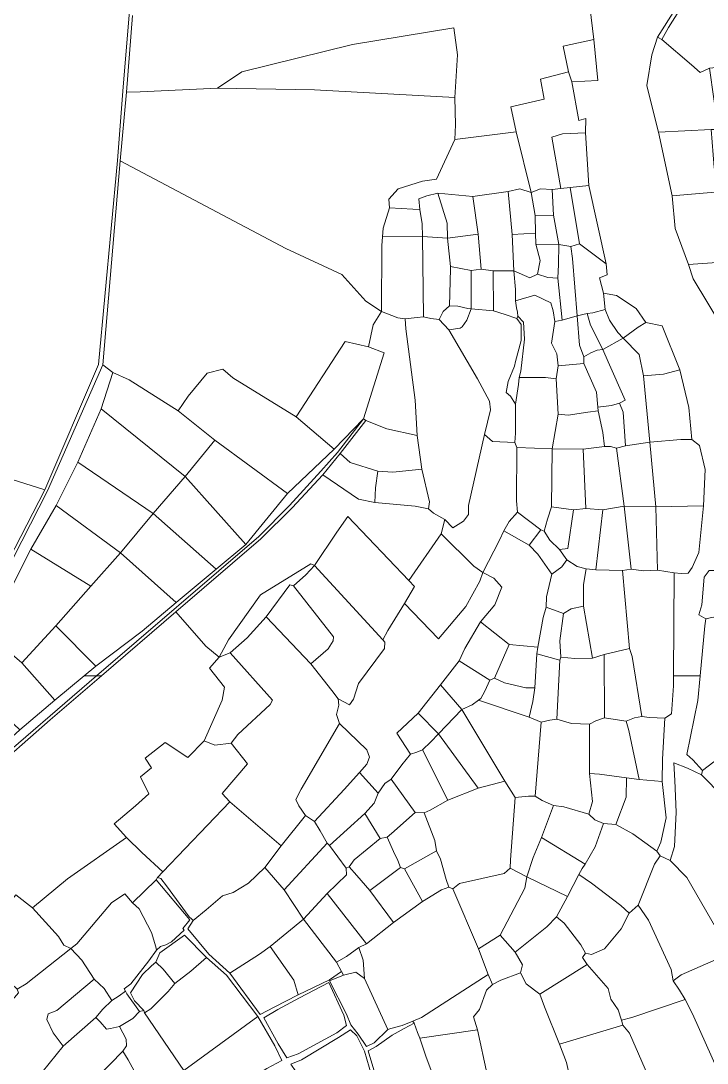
# Model space of a CAD drawing. Header units: metres. Extents: x 542555 to 550520, y 1840485 to 1846995.
# Drawn here: x 548055 to 548197.5, y 1843919.6 to 1844135.9 of the extents above; entities that cross this region are included whole.
import ezdxf

# ---------------------------------------------------------------- set-up
doc = ezdxf.new("R2010")
doc.units = ezdxf.units.M
doc.header["$MEASUREMENT"] = 0
doc.layers.add('Level 30', color=7, linetype='Continuous', lineweight=0)

msp = doc.modelspace()

# ---------------------------------------------------------------- linework, layer by layer
at = {"layer": 'Level 30', "color": 7, "linetype": 'Continuous', "lineweight": 0, "flags": 128}
for points in [[(548024.31, 1844170.84), (548079.34, 1844161.31), (548078.71, 1844150.18), (548077.5, 1844137.12), (548076.2, 1844121.29), (548075.08, 1844106.93), (548071.16, 1844064.59), (548060.03, 1844038.6), (547998.61, 1844057.95), (547999.45, 1844062.13), (548000, 1844063.99), (548000.05, 1844064.16), (548004.7, 1844076.56), (548010.5, 1844087.02), (548017.03, 1844096.87), (548021.47, 1844103.86), (548025.32, 1844110.9), (548026.66, 1844115.82), (548028.8, 1844126.07), (548029.11, 1844129.3), (548027.22, 1844146.36), (548024.31, 1844170.84)], [(548230.15, 1844130.2), (548230.38, 1844129.54), (548226.7, 1844128.38), (548217.42, 1844127.02), (548213.67, 1844127.62), (548197.94, 1844126.1), (548196.02, 1844125.21), (548194.25, 1844126.77), (548188.05, 1844132.01), (548189.48, 1844134.5), (548192.9, 1844140.01), (548196.57, 1844148.84), (548198.21, 1844150.62), (548203.38, 1844146.04), (548205.46, 1844144.55), (548206.92, 1844144.18), (548209.22, 1844144.2), (548214.05, 1844144.99), (548220.11, 1844145.93), (548223.14, 1844146.23), (548229.94, 1844131.12), (548230.15, 1844130.2)], [(548095.82, 1844121.94), (548100.91, 1844125.34), (548123.84, 1844130.96), (548144.92, 1844134.42), (548145.67, 1844128.81), (548145.13, 1844120.01), (548115.95, 1844121.57), (548095.82, 1844121.94)], [(548199.8, 1844113.33), (548198.31, 1844113.34), (548187.4, 1844112.83), (548186.91, 1844114.67), (548184.95, 1844122.45), (548185.99, 1844128.83), (548187.16, 1844132.5), (548188.05, 1844132.01), (548194.25, 1844126.77), (548196.02, 1844125.21), (548197.94, 1844126.1), (548199.8, 1844113.33)], [(548173.94, 1844131.99), (548174.79, 1844123.53), (548169.4, 1844123.27), (548168.67, 1844125.31), (548167.57, 1844130.61), (548173.94, 1844131.99)], [(548172.29, 1844115.6), (548172.26, 1844112.69), (548167.44, 1844112.47), (548165.26, 1844111.76), (548167.12, 1844101.1), (548165.31, 1844100.87), (548162.89, 1844101.01), (548160.98, 1844100.29), (548157.86, 1844112.9), (548156.74, 1844118.03), (548163.68, 1844119.65), (548162.86, 1844123.8), (548168.67, 1844125.31), (548169.4, 1844123.27), (548170.88, 1844115.22), (548172.29, 1844115.6)], [(548145.24, 1844114.3), (548145.13, 1844111.29), (548141.32, 1844103.06), (548138.37, 1844102.66), (548133.36, 1844101.02), (548131.44, 1844098.9), (548131.57, 1844097.11), (548130.24, 1844092.88), (548130.1, 1844091.11), (548129.95, 1844089.3), (548129.9, 1844075.59), (548126.67, 1844077.71), (548121.63, 1844083.23), (548110.01, 1844088.69), (548075.66, 1844106.87), (548076.96, 1844121.09), (548079.81, 1844121.16), (548095.82, 1844121.94), (548115.95, 1844121.57), (548145.13, 1844120.01), (548145.24, 1844114.3)], [(548157.86, 1844112.9), (548160.98, 1844100.29), (548158.57, 1844101.07), (548156.19, 1844100.5), (548148.86, 1844099.43), (548141.6, 1844100.13), (548139.33, 1844099.59), (548137.67, 1844098.98), (548137.86, 1844096.72), (548136.39, 1844096.85), (548131.57, 1844097.11), (548131.44, 1844098.9), (548133.36, 1844101.02), (548138.37, 1844102.66), (548141.32, 1844103.06), (548145.13, 1844111.29), (548157.86, 1844112.9)], [(548172.92, 1844101.74), (548169.07, 1844101.35), (548167.12, 1844101.1), (548165.26, 1844111.76), (548167.44, 1844112.47), (548172.26, 1844112.69), (548172.92, 1844101.74)], [(548199.88, 1844100.44), (548190.19, 1844099.62), (548187.4, 1844112.83), (548198.31, 1844113.34), (548198.94, 1844105.44), (548199.88, 1844100.44)], [(548075.66, 1844106.87), (548110.01, 1844088.69), (548121.63, 1844083.23), (548126.67, 1844077.71), (548129.9, 1844075.59), (548128.16, 1844072.82), (548127.16, 1844068.27), (548122.37, 1844069.35), (548112.2, 1844053.74), (548099.04, 1844061.82), (548096.96, 1844063.64), (548093.72, 1844062.78), (548089.77, 1844057.99), (548087.71, 1844054.98), (548077.5, 1844061.4), (548074.14, 1844062.94), (548072.06, 1844064.49), (548075.66, 1844106.87)], [(548227.9, 1844087.74), (548193.63, 1844085.36), (548190.84, 1844092.78), (548190.19, 1844099.62), (548199.88, 1844100.44), (548202.34, 1844100.61), (548215.5, 1844102.02), (548227.96, 1844099.83), (548231.82, 1844099.82), (548234.77, 1844100.02), (548235.61, 1844094.6), (548236.26, 1844089.51), (548227.9, 1844087.74)], [(548141.6, 1844100.13), (548143.53, 1844093.89), (548143.61, 1844090.82), (548138.43, 1844091.12), (548138.31, 1844093.75), (548137.86, 1844096.72), (548137.67, 1844098.98), (548139.33, 1844099.59), (548141.6, 1844100.13)], [(548148.86, 1844099.43), (548149.94, 1844091.6), (548143.61, 1844090.82), (548143.53, 1844093.89), (548141.6, 1844100.13), (548148.86, 1844099.43)], [(548157.33, 1844084.05), (548153.08, 1844084.05), (548150.61, 1844084.38), (548149.94, 1844091.6), (548148.86, 1844099.43), (548156.19, 1844100.5), (548157.02, 1844091.59), (548157.33, 1844084.05)], [(548161.76, 1844095.49), (548161.82, 1844091.82), (548157.02, 1844091.59), (548156.19, 1844100.5), (548158.57, 1844101.07), (548160.98, 1844100.29), (548161.76, 1844095.49)], [(548165.31, 1844100.87), (548165.6, 1844095.59), (548161.76, 1844095.49), (548160.98, 1844100.29), (548162.89, 1844101.01), (548165.31, 1844100.87)], [(548169.07, 1844101.35), (548170.99, 1844089.64), (548169.2, 1844089.1), (548166.7, 1844089.5), (548165.6, 1844095.59), (548165.31, 1844100.87), (548167.12, 1844101.1), (548169.07, 1844101.35)], [(548172.92, 1844101.74), (548176.54, 1844085.46), (548170.99, 1844089.64), (548169.07, 1844101.35), (548172.92, 1844101.74)], [(548137.86, 1844096.72), (548138.31, 1844093.75), (548138.43, 1844091.12), (548130.1, 1844091.11), (548130.24, 1844092.88), (548131.57, 1844097.11), (548136.39, 1844096.85), (548137.86, 1844096.72)], [(548165.6, 1844095.59), (548166.7, 1844089.5), (548161.95, 1844089.54), (548161.82, 1844091.82), (548161.76, 1844095.49), (548165.6, 1844095.59)], [(548138.43, 1844091.12), (548138.63, 1844074.51), (548137.29, 1844074.32), (548134.8, 1844074.05), (548133.31, 1844074.3), (548129.9, 1844075.59), (548129.95, 1844089.3), (548130.1, 1844091.11), (548138.43, 1844091.12)], [(548144.24, 1844084.41), (548143.97, 1844076.78), (548142.67, 1844075.58), (548141.84, 1844073.93), (548140.12, 1844074.16), (548138.63, 1844074.51), (548138.43, 1844091.12), (548143.61, 1844090.82), (548144.19, 1844084.91), (548144.24, 1844084.41)], [(548150.61, 1844084.38), (548148.52, 1844084.06), (548144.19, 1844084.91), (548143.61, 1844090.82), (548149.94, 1844091.6), (548150.61, 1844084.38)], [(548161.95, 1844089.54), (548162.84, 1844086.18), (548162.28, 1844083.31), (548160.68, 1844082.55), (548157.33, 1844084.05), (548157.02, 1844091.59), (548161.82, 1844091.82), (548161.95, 1844089.54)], [(548161.95, 1844089.54), (548166.7, 1844089.5), (548166.63, 1844085.36), (548166.47, 1844082.5), (548164.4, 1844082.67), (548162.28, 1844083.31), (548162.84, 1844086.18), (548161.95, 1844089.54)], [(548169.2, 1844089.1), (548169.54, 1844086.6), (548170.47, 1844074.71), (548167.38, 1844073.81), (548166.47, 1844082.5), (548166.63, 1844085.36), (548166.7, 1844089.5), (548169.2, 1844089.1)], [(548175.13, 1844082.59), (548175.96, 1844079.42), (548176.33, 1844075.97), (548173.74, 1844075.28), (548172.6, 1844075.17), (548170.47, 1844074.71), (548169.54, 1844086.6), (548169.2, 1844089.1), (548170.99, 1844089.64), (548176.54, 1844085.46), (548176.71, 1844083.22), (548175.13, 1844082.59)], [(548239.39, 1844082.76), (548239.38, 1844080.67), (548236.61, 1844080.96), (548225.9, 1844076.4), (548223.79, 1844074.88), (548214.74, 1844070.08), (548212.42, 1844068.37), (548207.29, 1844066.46), (548205.2, 1844065.89), (548200.45, 1844072.58), (548194.61, 1844082.34), (548193.63, 1844085.36), (548227.9, 1844087.74), (548236.26, 1844089.51), (548238.69, 1844084.32), (548239.39, 1844082.76)], [(548148.52, 1844084.06), (548148.47, 1844076.16), (548147.84, 1844076.23), (548145.74, 1844076.72), (548143.97, 1844076.78), (548144.24, 1844084.41), (548144.19, 1844084.91), (548148.52, 1844084.06)], [(548153.15, 1844075.74), (548148.47, 1844076.16), (548148.52, 1844084.06), (548150.61, 1844084.38), (548153.08, 1844084.05), (548153.15, 1844075.74)], [(548158.17, 1844074.6), (548157.95, 1844074.11), (548155.57, 1844074.94), (548153.15, 1844075.74), (548153.08, 1844084.05), (548157.33, 1844084.05), (548157.71, 1844080.13), (548157.73, 1844077.83), (548157.92, 1844076.36), (548158.13, 1844075.45), (548158.17, 1844074.6)], [(548166.47, 1844082.5), (548167.38, 1844073.81), (548165.85, 1844073.51), (548165.5, 1844075.73), (548165.04, 1844077.39), (548161.7, 1844079.01), (548157.73, 1844077.83), (548157.71, 1844080.13), (548157.33, 1844084.05), (548160.68, 1844082.55), (548162.28, 1844083.31), (548164.4, 1844082.67), (548166.47, 1844082.5)], [(548166.54, 1844064.33), (548166.16, 1844061.65), (548163.91, 1844061.92), (548158.49, 1844061.92), (548158.82, 1844063.21), (548159.6, 1844069.88), (548159.38, 1844073.36), (548158.17, 1844074.6), (548158.13, 1844075.45), (548157.92, 1844076.36), (548157.73, 1844077.83), (548161.7, 1844079.01), (548165.04, 1844077.39), (548165.5, 1844075.73), (548165.85, 1844073.51), (548165.15, 1844069.04), (548166.31, 1844066.8), (548166.54, 1844064.33)], [(548183.18, 1844072.36), (548180.02, 1844070.05), (548178.92, 1844071.24), (548177.2, 1844073.78), (548176.33, 1844075.97), (548175.96, 1844079.42), (548178.68, 1844078.93), (548182.74, 1844076.21), (548184.78, 1844073.31), (548183.18, 1844072.36)], [(548146.23, 1844072.15), (548143.88, 1844071.8), (548141.84, 1844073.93), (548142.67, 1844075.58), (548143.97, 1844076.78), (548145.74, 1844076.72), (548147.84, 1844076.23), (548148.47, 1844076.16), (548147.58, 1844073.81), (548146.63, 1844072.39), (548146.23, 1844072.15)], [(548157.95, 1844074.11), (548158.9, 1844072.9), (548158.86, 1844069.57), (548157.68, 1844065.24), (548157.48, 1844064.25), (548156.17, 1844061.05), (548155.77, 1844058.8), (548156.65, 1844058.04), (548157.67, 1844056.39), (548157.68, 1844050.32), (548157.57, 1844048.41), (548152.96, 1844048.64), (548151.25, 1844050.04), (548152.5, 1844055.16), (548152.33, 1844056.99), (548149.81, 1844061.64), (548143.88, 1844071.8), (548146.23, 1844072.15), (548146.63, 1844072.39), (548147.58, 1844073.81), (548148.47, 1844076.16), (548153.15, 1844075.74), (548155.57, 1844074.94), (548157.95, 1844074.11)], [(548180.02, 1844070.05), (548175.83, 1844067.72), (548173.28, 1844072.75), (548172.6, 1844075.17), (548173.74, 1844075.28), (548176.33, 1844075.97), (548177.2, 1844073.78), (548178.92, 1844071.24), (548180.02, 1844070.05)], [(548130.98, 1844051.21), (548126.65, 1844052.99), (548126.14, 1844053.31), (548130.43, 1844067.03), (548127.16, 1844068.27), (548128.16, 1844072.82), (548129.9, 1844075.59), (548133.31, 1844074.3), (548134.8, 1844074.05), (548134.92, 1844071.99), (548136.9, 1844057.19), (548137.27, 1844049.87), (548130.98, 1844051.21)], [(548143.88, 1844071.8), (548149.81, 1844061.64), (548152.33, 1844056.99), (548152.5, 1844055.16), (548151.25, 1844050.04), (548147.98, 1844035.33), (548147.93, 1844033.48), (548146.88, 1844032.09), (548144.68, 1844030.68), (548143.03, 1844032.46), (548140.69, 1844033.71), (548139.65, 1844034.61), (548139.82, 1844036.11), (548138.29, 1844042.86), (548137.27, 1844049.87), (548136.9, 1844057.19), (548134.92, 1844071.99), (548134.8, 1844074.05), (548137.29, 1844074.32), (548138.63, 1844074.51), (548140.12, 1844074.16), (548141.84, 1844073.93), (548143.88, 1844071.8)], [(548158.17, 1844074.6), (548159.38, 1844073.36), (548159.6, 1844069.88), (548158.82, 1844063.21), (548158.49, 1844061.92), (548158.3, 1844060.47), (548157.67, 1844056.39), (548156.65, 1844058.04), (548155.77, 1844058.8), (548156.17, 1844061.05), (548157.48, 1844064.25), (548157.68, 1844065.24), (548158.86, 1844069.57), (548158.9, 1844072.9), (548157.95, 1844074.11), (548158.17, 1844074.6)], [(548171.88, 1844064.77), (548166.54, 1844064.33), (548166.31, 1844066.8), (548165.15, 1844069.04), (548165.85, 1844073.51), (548167.38, 1844073.81), (548170.47, 1844074.71), (548170.99, 1844068.63), (548171.86, 1844066.17), (548171.88, 1844064.77)], [(548173.31, 1844067), (548171.86, 1844066.17), (548170.99, 1844068.63), (548170.47, 1844074.71), (548172.6, 1844075.17), (548173.28, 1844072.75), (548175.83, 1844067.72), (548174.64, 1844067.56), (548173.31, 1844067)], [(548184.78, 1844073.31), (548188.12, 1844072.58), (548191.84, 1844063.45), (548188.43, 1844062.61), (548184.3, 1844062.23), (548183.4, 1844066.65), (548180.02, 1844070.05), (548183.18, 1844072.36), (548184.78, 1844073.31)], [(548184.3, 1844062.23), (548185.59, 1844048.44), (548180.51, 1844047.69), (548180.03, 1844054.7), (548179.31, 1844056.57), (548180.48, 1844057.17), (548176.92, 1844065.15), (548175.83, 1844067.72), (548180.02, 1844070.05), (548183.4, 1844066.65), (548184.3, 1844062.23)], [(548127.16, 1844068.27), (548130.43, 1844067.03), (548126.14, 1844053.31), (548120.08, 1844047), (548112.2, 1844053.74), (548122.37, 1844069.35), (548127.16, 1844068.27)], [(548175.83, 1844067.72), (548176.92, 1844065.15), (548180.48, 1844057.17), (548179.31, 1844056.57), (548177.63, 1844056.08), (548174.79, 1844055.71), (548174.51, 1844058.84), (548171.88, 1844064.77), (548171.86, 1844066.17), (548173.31, 1844067), (548174.64, 1844067.56), (548175.83, 1844067.72)], [(548072.06, 1844064.49), (548074.14, 1844062.94), (548071.67, 1844055.42), (548066.85, 1844044.3), (548062.39, 1844035.3), (548057.11, 1844026.25), (548048.19, 1844008.7), (548042.85, 1844000), (548040.89, 1844000), (548060.55, 1844038.37), (548072.06, 1844064.49)], [(548095.3, 1844048.9), (548089.14, 1844041.38), (548071.67, 1844055.42), (548074.14, 1844062.94), (548077.5, 1844061.4), (548087.71, 1844054.98), (548095.3, 1844048.9)], [(548112.2, 1844053.74), (548120.08, 1844047), (548110.41, 1844037.83), (548095.3, 1844048.9), (548087.71, 1844054.98), (548089.77, 1844057.99), (548093.72, 1844062.78), (548096.96, 1844063.64), (548099.04, 1844061.82), (548112.2, 1844053.74)], [(548174.79, 1844055.71), (548174.83, 1844054.96), (548172.7, 1844054.68), (548168.62, 1844054.08), (548166.56, 1844054.26), (548166.16, 1844061.65), (548166.54, 1844064.33), (548171.88, 1844064.77), (548174.51, 1844058.84), (548174.79, 1844055.71)], [(548191.84, 1844063.45), (548193.66, 1844055.67), (548194.32, 1844049.06), (548192, 1844049), (548185.59, 1844048.44), (548184.3, 1844062.23), (548188.43, 1844062.61), (548191.84, 1844063.45)], [(548166.56, 1844054.26), (548165.34, 1844047.12), (548157.95, 1844047.37), (548157.57, 1844048.41), (548157.68, 1844050.32), (548157.67, 1844056.39), (548158.3, 1844060.47), (548158.49, 1844061.92), (548163.91, 1844061.92), (548166.16, 1844061.65), (548166.56, 1844054.26)], [(548180.51, 1844047.69), (548178.7, 1844047.23), (548177.44, 1844047.55), (548176.18, 1844047.59), (548175.86, 1844050.49), (548174.83, 1844054.96), (548174.79, 1844055.71), (548177.63, 1844056.08), (548179.31, 1844056.57), (548180.03, 1844054.7), (548180.51, 1844047.69)], [(548089.14, 1844041.38), (548082.49, 1844033.66), (548066.85, 1844044.3), (548071.67, 1844055.42), (548089.14, 1844041.38)], [(548176.18, 1844047.59), (548171.76, 1844047), (548165.34, 1844047.12), (548166.56, 1844054.26), (548168.62, 1844054.08), (548172.7, 1844054.68), (548174.83, 1844054.96), (548175.86, 1844050.49), (548176.18, 1844047.59)], [(548120.08, 1844047), (548126.14, 1844053.31), (548120.74, 1844046.36), (548117.32, 1844042.44), (548110.81, 1844035.34), (548104.4, 1844028.92), (548070.72, 1844000), (548068.18, 1844000), (548070.6, 1844002), (548080.21, 1844009.28), (548087.27, 1844015.18), (548095.57, 1844022.11), (548101.74, 1844027.26), (548110.41, 1844037.83), (548120.08, 1844047)], [(548126.65, 1844052.99), (548121.31, 1844046.13), (548117.69, 1844041.67), (548111.35, 1844034.87), (548104.84, 1844028.45), (548087.17, 1844013.26), (548071.74, 1844000), (548070.72, 1844000), (548104.4, 1844028.92), (548110.81, 1844035.34), (548117.32, 1844042.44), (548120.74, 1844046.36), (548126.14, 1844053.31), (548126.65, 1844052.99)], [(548137.27, 1844049.87), (548138.29, 1844042.86), (548132.24, 1844042.24), (548129.14, 1844042.43), (548123.36, 1844044.25), (548121.31, 1844046.13), (548126.65, 1844052.99), (548130.98, 1844051.21), (548137.27, 1844049.87)], [(548157.95, 1844047.37), (548157.92, 1844036.31), (548158.1, 1844033.93), (548156.42, 1844031.99), (548155.29, 1844030.08), (548154.4, 1844028.15), (548150.9, 1844021.46), (548149.03, 1844022.78), (548142.29, 1844029.46), (548143.03, 1844032.46), (548144.68, 1844030.68), (548146.88, 1844032.09), (548147.93, 1844033.48), (548147.98, 1844035.33), (548151.25, 1844050.04), (548152.96, 1844048.64), (548157.57, 1844048.41), (548157.95, 1844047.37)], [(548095.3, 1844048.9), (548110.41, 1844037.83), (548101.74, 1844027.26), (548089.14, 1844041.38), (548095.3, 1844048.9)], [(548186.84, 1844035.09), (548180.25, 1844035.18), (548178.7, 1844047.23), (548180.51, 1844047.69), (548185.59, 1844048.44), (548186.84, 1844035.09)], [(548194.32, 1844049.06), (548195.91, 1844047.76), (548197.06, 1844042.82), (548196.75, 1844035.29), (548186.84, 1844035.09), (548185.59, 1844048.44), (548192, 1844049), (548194.32, 1844049.06)], [(548121.31, 1844046.13), (548123.36, 1844044.25), (548129.14, 1844042.43), (548128.65, 1844038.99), (548128.54, 1844035.94), (548125.13, 1844036.68), (548117.69, 1844041.67), (548121.31, 1844046.13)], [(548165.34, 1844047.12), (548165.21, 1844035.05), (548164.33, 1844032.47), (548163.67, 1844030), (548162.97, 1844030.28), (548158.1, 1844033.93), (548157.92, 1844036.31), (548157.95, 1844047.37), (548165.34, 1844047.12)], [(548172.29, 1844034.73), (548169.72, 1844034.44), (548165.21, 1844035.05), (548165.34, 1844047.12), (548171.76, 1844047), (548172.29, 1844034.73)], [(548178.7, 1844047.23), (548180.25, 1844035.18), (548175.82, 1844034.43), (548172.29, 1844034.73), (548171.76, 1844047), (548176.18, 1844047.59), (548177.44, 1844047.55), (548178.7, 1844047.23)], [(548066.85, 1844044.3), (548082.49, 1844033.66), (548075.73, 1844025.53), (548062.39, 1844035.3), (548066.85, 1844044.3)], [(548089.14, 1844041.38), (548101.74, 1844027.26), (548095.57, 1844022.11), (548082.49, 1844033.66), (548089.14, 1844041.38)], [(548143.03, 1844032.46), (548142.29, 1844029.46), (548135.56, 1844019.77), (548122.9, 1844033.08), (548120.61, 1844029.82), (548116, 1844022.91), (548115.25, 1844023.24), (548104.79, 1844016.83), (548098.1, 1844007.46), (548096.18, 1844003.86), (548093.41, 1844006.13), (548087.17, 1844013.26), (548104.84, 1844028.45), (548111.35, 1844034.87), (548117.69, 1844041.67), (548125.13, 1844036.68), (548128.54, 1844035.94), (548136.89, 1844035.17), (548139.65, 1844034.61), (548140.69, 1844033.71), (548143.03, 1844032.46)], [(548138.29, 1844042.86), (548139.82, 1844036.11), (548139.65, 1844034.61), (548136.89, 1844035.17), (548128.54, 1844035.94), (548128.65, 1844038.99), (548129.14, 1844042.43), (548132.24, 1844042.24), (548138.29, 1844042.86)], [(548062.39, 1844035.3), (548075.73, 1844025.53), (548069.55, 1844018.61), (548057.11, 1844026.25), (548062.39, 1844035.3)], [(548165.21, 1844035.05), (548169.72, 1844034.44), (548168.56, 1844026.39), (548166.82, 1844026.2), (548164.81, 1844028.13), (548163.67, 1844030), (548164.33, 1844032.47), (548165.21, 1844035.05)], [(548181.74, 1844022.14), (548179.88, 1844021.83), (548174.41, 1844021.97), (548175.82, 1844034.43), (548180.25, 1844035.18), (548181.74, 1844022.14)], [(548184.24, 1844021.76), (548181.74, 1844022.14), (548180.25, 1844035.18), (548186.84, 1844035.09), (548187.2, 1844021.92), (548184.24, 1844021.76)], [(548192.1, 1844021.23), (548190.66, 1844021.37), (548187.2, 1844021.92), (548186.84, 1844035.09), (548196.75, 1844035.29), (548195.77, 1844025.58), (548194.39, 1844022.49), (548193.52, 1844021.3), (548192.1, 1844021.23)], [(548082.49, 1844033.66), (548095.57, 1844022.11), (548087.27, 1844015.18), (548075.73, 1844025.53), (548082.49, 1844033.66)], [(548136.74, 1844018.54), (548134.66, 1844014.98), (548131.19, 1844009.38), (548130.14, 1844007.43), (548116, 1844022.91), (548120.61, 1844029.82), (548122.9, 1844033.08), (548135.56, 1844019.77), (548136.74, 1844018.54)], [(548162.97, 1844030.28), (548160.52, 1844027.09), (548155.29, 1844030.08), (548156.42, 1844031.99), (548158.1, 1844033.93), (548162.97, 1844030.28)], [(548175.82, 1844034.43), (548174.41, 1844021.97), (548172.38, 1844022.16), (548170.5, 1844022.69), (548168.38, 1844024.05), (548166.82, 1844026.2), (548168.56, 1844026.39), (548169.72, 1844034.44), (548172.29, 1844034.73), (548175.82, 1844034.43)], [(548141.69, 1844007.68), (548134.66, 1844014.98), (548136.74, 1844018.54), (548135.56, 1844019.77), (548142.29, 1844029.46), (548149.03, 1844022.78), (548150.9, 1844021.46), (548150.29, 1844019.66), (548147.39, 1844014.36), (548141.69, 1844007.68)], [(548160.52, 1844027.09), (548162.31, 1844025.24), (548165.27, 1844021.09), (548164.14, 1844016.4), (548164.05, 1844014.22), (548163.48, 1844012.12), (548162.31, 1844005.92), (548156.39, 1844006.51), (548150.46, 1844011.2), (548153.42, 1844014.72), (548154.88, 1844018.41), (548153.18, 1844020.29), (548150.9, 1844021.46), (548154.4, 1844028.15), (548155.29, 1844030.08), (548160.52, 1844027.09)], [(548166.82, 1844026.2), (548168.38, 1844024.05), (548167.32, 1844022.59), (548165.27, 1844021.09), (548162.31, 1844025.24), (548160.52, 1844027.09), (548162.97, 1844030.28), (548163.67, 1844030), (548164.81, 1844028.13), (548166.82, 1844026.2)], [(548057.11, 1844026.25), (548069.55, 1844018.61), (548062.32, 1844010.38), (548055.21, 1844002.68), (548048.19, 1844008.7), (548057.11, 1844026.25)], [(548075.73, 1844025.53), (548087.27, 1844015.18), (548080.21, 1844009.28), (548070.6, 1844002), (548062.32, 1844010.38), (548069.55, 1844018.61), (548075.73, 1844025.53)], [(548168.38, 1844024.05), (548170.5, 1844022.69), (548172.38, 1844022.16), (548171.84, 1844018.95), (548171.85, 1844014.47), (548169.25, 1844013.86), (548167.67, 1844012.91), (548164.05, 1844014.22), (548164.14, 1844016.4), (548165.27, 1844021.09), (548167.32, 1844022.59), (548168.38, 1844024.05)], [(548096.18, 1844003.86), (548098.1, 1844007.46), (548104.79, 1844016.83), (548115.25, 1844023.24), (548116, 1844022.91), (548114.18, 1844020.98), (548111.62, 1844018.65), (548110.85, 1844018.88), (548105.92, 1844012.24), (548102.02, 1844007.86), (548098.5, 1844004.73), (548096.18, 1844003.86)], [(548123.24, 1843993.94), (548120.91, 1843995.21), (548119.57, 1843996.94), (548115.19, 1844002.51), (548118.81, 1844005.6), (548119.86, 1844007.26), (548119.94, 1844008.06), (548111.62, 1844018.65), (548114.18, 1844020.98), (548116, 1844022.91), (548130.14, 1844007.43), (548130.56, 1844006.99), (548130.49, 1844005.63), (548125.13, 1843998.41), (548124.05, 1843995.14), (548123.24, 1843993.94)], [(548181.34, 1844005.68), (548176.1, 1844004.43), (548173.69, 1844003.68), (548171.85, 1844014.47), (548171.84, 1844018.95), (548172.38, 1844022.16), (548174.41, 1844021.97), (548179.88, 1844021.83), (548181.34, 1844005.68)], [(548187.2, 1844021.92), (548190.66, 1844021.37), (548190.49, 1844000), (548190.47, 1843997.91), (548190.05, 1843992.12), (548188.67, 1843991.23), (548185.5, 1843991.36), (548183.9, 1843991.52), (548181.89, 1844004.02), (548181.34, 1844005.68), (548179.88, 1844021.83), (548181.74, 1844022.14), (548184.24, 1844021.76), (548187.2, 1844021.92)], [(548207.62, 1844021.88), (548208.07, 1844018.68), (548208.36, 1844012.29), (548208.91, 1844010.51), (548207.89, 1844009.36), (548206.49, 1844008.41), (548204.79, 1844010.32), (548203.52, 1844011.23), (548198.76, 1844012.14), (548197.23, 1844011.8), (548195.76, 1844012.64), (548196.35, 1844014.69), (548196.86, 1844020.48), (548197.91, 1844021.84), (548203.41, 1844021.88), (548207.62, 1844021.88)], [(548153.42, 1844014.72), (548150.46, 1844011.2), (548147.22, 1844005.68), (548146.02, 1844003.07), (548142.12, 1843998.09), (548137.47, 1843992.27), (548133.04, 1843988.08), (548135.94, 1843983.77), (548134.14, 1843981.52), (548131.92, 1843978.53), (548130.59, 1843977.64), (548129.2, 1843975.66), (548125.29, 1843979.91), (548126.84, 1843981.67), (548127.39, 1843983.11), (548126.82, 1843984.67), (548121.16, 1843990.11), (548120.57, 1843991.96), (548121.02, 1843993.9), (548120.91, 1843995.21), (548123.24, 1843993.94), (548124.05, 1843995.14), (548125.13, 1843998.41), (548130.49, 1844005.63), (548130.56, 1844006.99), (548130.14, 1844007.43), (548131.19, 1844009.38), (548134.66, 1844014.98), (548141.69, 1844007.68), (548147.39, 1844014.36), (548150.29, 1844019.66), (548150.9, 1844021.46), (548153.18, 1844020.29), (548154.88, 1844018.41), (548153.42, 1844014.72)], [(548118.81, 1844005.6), (548115.19, 1844002.51), (548105.92, 1844012.24), (548110.85, 1844018.88), (548111.62, 1844018.65), (548119.94, 1844008.06), (548119.86, 1844007.26), (548118.81, 1844005.6)], [(548164.05, 1844014.22), (548167.67, 1844012.91), (548166.89, 1844007.28), (548167.13, 1844003.85), (548166.92, 1844003.24), (548162.16, 1844004.59), (548162.31, 1844005.92), (548163.48, 1844012.12), (548164.05, 1844014.22)], [(548170, 1844003.6), (548167.13, 1844003.85), (548166.89, 1844007.28), (548167.67, 1844012.91), (548169.25, 1844013.86), (548171.85, 1844014.47), (548173.69, 1844003.68), (548170, 1844003.6)], [(548112.75, 1843973.05), (548114.12, 1843971.01), (548109.03, 1843964.73), (548098.4, 1843973.84), (548096.85, 1843975.58), (548102.07, 1843981.7), (548098.7, 1843986.05), (548100.05, 1843987.81), (548106.79, 1843994.01), (548107.25, 1843994.91), (548098.5, 1844004.73), (548102.02, 1844007.86), (548105.92, 1844012.24), (548115.19, 1844002.51), (548119.57, 1843996.94), (548120.91, 1843995.21), (548121.02, 1843993.9), (548120.57, 1843991.96), (548121.16, 1843990.11), (548113.22, 1843976.46), (548112.12, 1843974.3), (548112.75, 1843973.05)], [(548150.46, 1844011.2), (548156.39, 1844006.51), (548153.33, 1843999.52), (548152.37, 1843999.09), (548146.02, 1844003.07), (548147.22, 1844005.68), (548150.46, 1844011.2)], [(548214, 1843989.12), (548213.94, 1843986.9), (548212.66, 1843986.96), (548198.84, 1843982.16), (548196.53, 1843980.37), (548194.5, 1843982.56), (548193.27, 1843983.66), (548195.55, 1843994.9), (548196.04, 1843999.98), (548197.03, 1844010.39), (548197.23, 1844011.8), (548198.76, 1844012.14), (548203.52, 1844011.23), (548204.79, 1844010.32), (548206.49, 1844008.41), (548207.07, 1844007.22), (548210.16, 1844001.02), (548211.12, 1843998.9), (548211.87, 1843996), (548214, 1843989.12)], [(548062.32, 1844010.38), (548070.6, 1844002), (548068.18, 1844000), (548062.07, 1843994.96), (548055.21, 1844002.68), (548062.32, 1844010.38)], [(548055.21, 1844002.68), (548062.07, 1843994.96), (548054.85, 1843988.8), (548042.85, 1844000), (548048.19, 1844008.7), (548055.21, 1844002.68)], [(548098.5, 1844004.73), (548107.25, 1843994.91), (548106.79, 1843994.01), (548100.05, 1843987.81), (548098.7, 1843986.05), (548095.32, 1843985.58), (548093.08, 1843986.5), (548096.84, 1843994.92), (548097.3, 1843997.63), (548094.18, 1844001.57), (548096.18, 1844003.86), (548098.5, 1844004.73)], [(548162.31, 1844005.92), (548162.16, 1844004.59), (548161.75, 1843997.47), (548159.88, 1843997.5), (548155.45, 1843998.54), (548153.33, 1843999.52), (548156.39, 1844006.51), (548162.31, 1844005.92)], [(548162.16, 1844004.59), (548166.92, 1844003.24), (548166.28, 1843991), (548164.85, 1843990.81), (548163.06, 1843990.41), (548160.55, 1843991.43), (548161.3, 1843994.66), (548161.75, 1843997.47), (548162.16, 1844004.59)], [(548181.34, 1844005.68), (548181.89, 1844004.02), (548183.9, 1843991.52), (548182.37, 1843991.26), (548180.69, 1843990.55), (548178.39, 1843990.94), (548176.19, 1843991.25), (548176.1, 1844004.43), (548181.34, 1844005.68)], [(548146.02, 1844003.07), (548152.37, 1843999.09), (548151.34, 1843996.8), (548150.49, 1843995.28), (548150.04, 1843994.94), (548148.73, 1843993.95), (548146.53, 1843993.02), (548142.12, 1843998.09), (548146.02, 1844003.07)], [(548176.1, 1844004.43), (548176.19, 1843991.25), (548174.38, 1843990.63), (548173.07, 1843989.97), (548169.34, 1843990.13), (548166.28, 1843991), (548166.92, 1844003.24), (548167.13, 1844003.85), (548170, 1844003.6), (548173.69, 1844003.68), (548176.1, 1844004.43)], [(548068.18, 1844000), (548070.72, 1844000), (548047.89, 1843980.37), (548043.25, 1843983.65), (548037.14, 1843987.65), (548035.04, 1843988.65), (548035.53, 1843989.53), (548040.89, 1844000), (548042.85, 1844000), (548037.82, 1843988.7), (548044.11, 1843984.97), (548049.15, 1843982.73), (548049.29, 1843983.81), (548054.85, 1843988.8), (548062.07, 1843994.96), (548068.18, 1844000)], [(548142.12, 1843998.09), (548146.53, 1843993.02), (548141.72, 1843987.95), (548137.47, 1843992.27), (548142.12, 1843998.09)], [(548161.3, 1843994.66), (548160.55, 1843991.43), (548150.04, 1843994.94), (548150.49, 1843995.28), (548151.34, 1843996.8), (548152.37, 1843999.09), (548153.33, 1843999.52), (548155.45, 1843998.54), (548159.88, 1843997.5), (548161.75, 1843997.47), (548161.3, 1843994.66)], [(548196.53, 1843980.37), (548196.33, 1843979.46), (548193.41, 1843980.85), (548190.56, 1843981.96), (548190.76, 1843978.26), (548191.02, 1843971.67), (548190.71, 1843964.58), (548189.82, 1843961.68), (548187.71, 1843962.67), (548187.07, 1843963.64), (548187.9, 1843965.47), (548188.98, 1843970.52), (548188.18, 1843978.08), (548188.21, 1843982.71), (548188.67, 1843991.23), (548190.05, 1843992.12), (548190.47, 1843997.91), (548190.49, 1844000), (548196.04, 1843999.98), (548195.55, 1843994.9), (548193.27, 1843983.66), (548194.5, 1843982.56), (548196.53, 1843980.37)], [(548160.55, 1843991.43), (548163.06, 1843990.41), (548161.77, 1843975.05), (548160.43, 1843975.04), (548157.63, 1843974.74), (548155.52, 1843978.13), (548146.53, 1843993.02), (548148.73, 1843993.95), (548150.04, 1843994.94), (548160.55, 1843991.43)], [(548137.47, 1843992.27), (548141.72, 1843987.95), (548140.14, 1843986.27), (548138.4, 1843984.62), (548137.22, 1843984.14), (548135.94, 1843983.77), (548133.04, 1843988.08), (548137.47, 1843992.27)], [(548155.52, 1843978.13), (548149.97, 1843976.66), (548141.72, 1843987.95), (548146.53, 1843993.02), (548155.52, 1843978.13)], [(548121.16, 1843990.11), (548126.82, 1843984.67), (548127.39, 1843983.11), (548126.84, 1843981.67), (548125.29, 1843979.91), (548122.13, 1843976.42), (548116.01, 1843969.76), (548114.12, 1843971.01), (548112.75, 1843973.05), (548112.12, 1843974.3), (548113.22, 1843976.46), (548121.16, 1843990.11)], [(548173.68, 1843973.89), (548172.9, 1843971.3), (548167.76, 1843972.82), (548165.57, 1843973.11), (548163.22, 1843974.14), (548161.77, 1843975.05), (548163.06, 1843990.41), (548164.85, 1843990.81), (548166.28, 1843991), (548169.34, 1843990.13), (548173.07, 1843989.97), (548173.07, 1843979.74), (548173.68, 1843973.89)], [(548183.38, 1843978.49), (548180.73, 1843978.85), (548175.15, 1843979.59), (548173.07, 1843979.74), (548173.07, 1843989.97), (548174.38, 1843990.63), (548176.19, 1843991.25), (548178.39, 1843990.94), (548180.69, 1843990.55), (548181.25, 1843988.62), (548183.38, 1843978.49)], [(548183.9, 1843991.52), (548185.5, 1843991.36), (548188.67, 1843991.23), (548188.21, 1843982.71), (548188.18, 1843978.08), (548183.38, 1843978.49), (548181.25, 1843988.62), (548180.69, 1843990.55), (548182.37, 1843991.26), (548183.9, 1843991.52)], [(548149.97, 1843976.66), (548143.67, 1843974.16), (548138.4, 1843984.62), (548140.14, 1843986.27), (548141.72, 1843987.95), (548149.97, 1843976.66)], [(548098.7, 1843986.05), (548102.07, 1843981.7), (548096.85, 1843975.58), (548098.4, 1843973.84), (548084.49, 1843959.34), (548080.17, 1843963.33), (548076.96, 1843966.46), (548074.41, 1843969.26), (548078.86, 1843973.05), (548081.6, 1843975.54), (548079.89, 1843979.03), (548082.16, 1843980.88), (548080.83, 1843982.93), (548084.98, 1843986.16), (548089.68, 1843983.02), (548093.08, 1843986.5), (548095.32, 1843985.58), (548098.7, 1843986.05)], [(548225.15, 1843957.75), (548214.17, 1843953.5), (548214.06, 1843953.46), (548213.19, 1843957.07), (548205.34, 1843969.34), (548198.3, 1843977.47), (548196.33, 1843979.46), (548196.53, 1843980.37), (548198.84, 1843982.16), (548212.66, 1843986.96), (548213.94, 1843986.9), (548216.41, 1843979.76), (548219.4, 1843971.59), (548225.15, 1843957.75)], [(548138.4, 1843984.62), (548143.67, 1843974.16), (548139.98, 1843972.14), (548138.75, 1843971.53), (548136.89, 1843971.65), (548131.92, 1843978.53), (548134.14, 1843981.52), (548135.94, 1843983.77), (548137.22, 1843984.14), (548138.4, 1843984.62)], [(548196.33, 1843979.46), (548198.3, 1843977.47), (548205.34, 1843969.34), (548213.19, 1843957.07), (548214.06, 1843953.46), (548210.89, 1843952.26), (548202.39, 1843949.32), (548199.2, 1843947.82), (548193.3, 1843958.18), (548189.82, 1843961.68), (548190.71, 1843964.58), (548191.02, 1843971.67), (548190.76, 1843978.26), (548190.56, 1843981.96), (548193.41, 1843980.85), (548196.33, 1843979.46)], [(548125.29, 1843979.91), (548129.2, 1843975.66), (548128.39, 1843973.57), (548126.43, 1843971.46), (548119.12, 1843964.8), (548118.6, 1843965.29), (548117.13, 1843967.86), (548116.01, 1843969.76), (548122.13, 1843976.42), (548125.29, 1843979.91)], [(548180.67, 1843974.83), (548178.54, 1843969.17), (548175.95, 1843969.32), (548174.16, 1843970.14), (548172.9, 1843971.3), (548173.68, 1843973.89), (548173.07, 1843979.74), (548175.15, 1843979.59), (548180.73, 1843978.85), (548180.67, 1843974.83)], [(548187.9, 1843965.47), (548187.07, 1843963.64), (548182.04, 1843967.23), (548178.54, 1843969.17), (548180.67, 1843974.83), (548180.73, 1843978.85), (548183.38, 1843978.49), (548188.18, 1843978.08), (548188.98, 1843970.52), (548187.9, 1843965.47)], [(548131.92, 1843978.53), (548136.89, 1843971.65), (548131.94, 1843967.27), (548131.09, 1843966.54), (548129.59, 1843966.25), (548126.43, 1843971.46), (548128.39, 1843973.57), (548129.2, 1843975.66), (548130.59, 1843977.64), (548131.92, 1843978.53)], [(548156.66, 1843961.78), (548156.62, 1843960.11), (548155.36, 1843958.99), (548146.07, 1843956.87), (548144.7, 1843955.78), (548143.9, 1843956.16), (548143.31, 1843957.71), (548142.15, 1843961.97), (548141.28, 1843963.68), (548140.98, 1843965.82), (548138.75, 1843971.53), (548139.98, 1843972.14), (548143.67, 1843974.16), (548149.97, 1843976.66), (548155.52, 1843978.13), (548157.63, 1843974.74), (548156.66, 1843961.78)], [(548161.77, 1843975.05), (548163.22, 1843974.14), (548165.57, 1843973.11), (548163.08, 1843966.47), (548161.37, 1843962.3), (548160.05, 1843958.3), (548156.62, 1843960.11), (548156.66, 1843961.78), (548157.63, 1843974.74), (548160.43, 1843975.04), (548161.77, 1843975.05)], [(548098.4, 1843973.84), (548109.03, 1843964.73), (548105.68, 1843960.23), (548102.27, 1843956.97), (548099.08, 1843955.02), (548096.88, 1843954.33), (548093.53, 1843951.44), (548090.81, 1843949.2), (548090.47, 1843949.54), (548089.98, 1843949.99), (548085.29, 1843956.44), (548084.06, 1843957.94), (548083.41, 1843958.14), (548084.49, 1843959.34), (548098.4, 1843973.84)], [(548172.9, 1843971.3), (548174.16, 1843970.14), (548175.95, 1843969.32), (548174.22, 1843964.48), (548172.18, 1843960.93), (548163.08, 1843966.47), (548165.57, 1843973.11), (548167.76, 1843972.82), (548172.9, 1843971.3)], [(548118.6, 1843965.29), (548109.66, 1843955.62), (548105.68, 1843960.23), (548109.03, 1843964.73), (548114.12, 1843971.01), (548116.01, 1843969.76), (548117.13, 1843967.86), (548118.6, 1843965.29)], [(548126.43, 1843971.46), (548129.59, 1843966.25), (548124.21, 1843961.8), (548123.21, 1843960.33), (548122.55, 1843960.08), (548119.12, 1843964.8), (548126.43, 1843971.46)], [(548141.28, 1843963.68), (548134.69, 1843959.97), (548133.85, 1843960.22), (548133.31, 1843961.65), (548132.35, 1843963.53), (548131.09, 1843966.54), (548131.94, 1843967.27), (548136.89, 1843971.65), (548138.75, 1843971.53), (548140.98, 1843965.82), (548141.28, 1843963.68)], [(548187.07, 1843963.64), (548187.71, 1843962.67), (548186.58, 1843960.93), (548183.17, 1843952.41), (548181.29, 1843950.76), (548179.57, 1843952.32), (548173.46, 1843957), (548170.87, 1843958.78), (548171.56, 1843959.99), (548172.18, 1843960.93), (548174.22, 1843964.48), (548175.95, 1843969.32), (548178.54, 1843969.17), (548182.04, 1843967.23), (548187.07, 1843963.64)], [(548076.96, 1843966.46), (548080.17, 1843963.33), (548084.49, 1843959.34), (548083.41, 1843958.14), (548083.13, 1843957.63), (548078.2, 1843952.91), (548076.63, 1843954.73), (548073.82, 1843952.88), (548066.63, 1843944.35), (548065.39, 1843943.41), (548063.97, 1843944.08), (548062.84, 1843945.9), (548057.42, 1843951.83), (548064.71, 1843957.87), (548076.96, 1843966.46)], [(548133.85, 1843960.22), (548127.44, 1843955.46), (548124.77, 1843958.59), (548123.21, 1843960.33), (548124.21, 1843961.8), (548129.59, 1843966.25), (548131.09, 1843966.54), (548132.35, 1843963.53), (548133.31, 1843961.65), (548133.85, 1843960.22)], [(548171.56, 1843959.99), (548170.87, 1843958.78), (548168.51, 1843954.19), (548160.05, 1843958.3), (548161.37, 1843962.3), (548163.08, 1843966.47), (548172.18, 1843960.93), (548171.56, 1843959.99)], [(548122.62, 1843958.7), (548118.58, 1843954.85), (548113.7, 1843949.53), (548109.66, 1843955.62), (548118.6, 1843965.29), (548119.12, 1843964.8), (548122.55, 1843960.08), (548122.62, 1843958.7)], [(548142.35, 1843955.58), (548138.42, 1843953.2), (548134.69, 1843959.97), (548141.28, 1843963.68), (548142.15, 1843961.97), (548143.31, 1843957.71), (548143.9, 1843956.16), (548142.35, 1843955.58)], [(548192.12, 1843937.98), (548190.44, 1843936.7), (548190.02, 1843939.09), (548185.28, 1843949.32), (548183.17, 1843952.41), (548186.58, 1843960.93), (548187.71, 1843962.67), (548189.82, 1843961.68), (548193.3, 1843958.18), (548199.2, 1843947.82), (548200.45, 1843945.27), (548201.07, 1843941.9), (548192.12, 1843937.98)], [(548113.7, 1843949.53), (548106.77, 1843943.86), (548104.57, 1843942.26), (548098.38, 1843938.29), (548094.05, 1843942.24), (548089.72, 1843947.51), (548090.81, 1843949.2), (548093.53, 1843951.44), (548096.88, 1843954.33), (548099.08, 1843955.02), (548102.27, 1843956.97), (548105.68, 1843960.23), (548109.66, 1843955.62), (548113.7, 1843949.53)], [(548132.38, 1843948.83), (548126.78, 1843944.41), (548118.58, 1843954.85), (548122.62, 1843958.7), (548122.55, 1843960.08), (548123.21, 1843960.33), (548124.77, 1843958.59), (548127.44, 1843955.46), (548132.38, 1843948.83)], [(548138.42, 1843953.2), (548132.38, 1843948.83), (548127.44, 1843955.46), (548133.85, 1843960.22), (548134.69, 1843959.97), (548138.42, 1843953.2)], [(548156.62, 1843960.11), (548160.05, 1843958.3), (548159.61, 1843955.91), (548154.52, 1843946.18), (548150.02, 1843943.32), (548144.7, 1843955.78), (548146.07, 1843956.87), (548155.36, 1843958.99), (548156.62, 1843960.11)], [(548083.13, 1843957.63), (548090.11, 1843949.36), (548088.62, 1843947.56), (548088.95, 1843947.24), (548086.27, 1843944.83), (548085.13, 1843944.17), (548084.02, 1843943.84), (548083.21, 1843943.08), (548083.05, 1843943.74), (548082.14, 1843946.71), (548079.56, 1843951.67), (548078.2, 1843952.91), (548083.13, 1843957.63)], [(548168.51, 1843954.19), (548166.23, 1843949.96), (548164.2, 1843947.88), (548157.65, 1843942.64), (548154.52, 1843946.18), (548159.61, 1843955.91), (548160.05, 1843958.3), (548168.51, 1843954.19)], [(548170.87, 1843958.78), (548173.46, 1843957), (548179.57, 1843952.32), (548181.29, 1843950.76), (548179.63, 1843947.51), (548176.15, 1843943.36), (548173.46, 1843942.17), (548172.21, 1843942.44), (548171.26, 1843944.16), (548167.78, 1843948.68), (548166.23, 1843949.96), (548168.51, 1843954.19), (548170.87, 1843958.78)], [(548118.58, 1843954.85), (548126.78, 1843944.41), (548125.19, 1843943.59), (548122.62, 1843941.75), (548120.52, 1843940.58), (548113.7, 1843949.53), (548118.58, 1843954.85)], [(548150.02, 1843943.32), (548152.06, 1843938.03), (548138.17, 1843929.09), (548136.37, 1843928.35), (548134.15, 1843927.45), (548131.85, 1843926.84), (548131.17, 1843926.62), (548126.33, 1843937.18), (548126.11, 1843940.96), (548125.19, 1843943.59), (548126.78, 1843944.41), (548132.38, 1843948.83), (548138.42, 1843953.2), (548142.35, 1843955.58), (548143.9, 1843956.16), (548144.7, 1843955.78), (548150.02, 1843943.32)], [(548057.42, 1843951.83), (548062.84, 1843945.9), (548063.97, 1843944.08), (548065.39, 1843943.41), (548056.14, 1843936.1), (548054.26, 1843934.95), (548046, 1843942.64), (548045.52, 1843943.09), (548045.03, 1843944.08), (548046.47, 1843945.91), (548052.7, 1843952.88), (548054, 1843954.58), (548057.42, 1843951.83)], [(548078.2, 1843952.91), (548079.56, 1843951.67), (548082.14, 1843946.71), (548083.05, 1843943.74), (548083.21, 1843943.08), (548081.57, 1843940.87), (548077.85, 1843936.07), (548076.48, 1843935.03), (548076.78, 1843934.59), (548075.47, 1843933.58), (548073.9, 1843932.65), (548072.34, 1843935.11), (548070.27, 1843937.03), (548067.7, 1843940.96), (548065.39, 1843943.41), (548066.63, 1843944.35), (548073.82, 1843952.88), (548076.63, 1843954.73), (548078.2, 1843952.91)], [(548181.85, 1843929.1), (548179.69, 1843928.53), (548178.98, 1843930.66), (548177.51, 1843932.89), (548176.94, 1843935.12), (548172.56, 1843940.08), (548171.62, 1843941.53), (548172.21, 1843942.44), (548173.46, 1843942.17), (548176.15, 1843943.36), (548179.63, 1843947.51), (548181.29, 1843950.76), (548183.17, 1843952.41), (548185.28, 1843949.32), (548190.02, 1843939.09), (548190.44, 1843936.7), (548191.76, 1843934.77), (548192.89, 1843932.86), (548181.85, 1843929.1)], [(548120.52, 1843940.58), (548121.57, 1843938.66), (548119.1, 1843936.93), (548112.6, 1843933.83), (548111.66, 1843936.86), (548106.77, 1843943.86), (548113.7, 1843949.53), (548120.52, 1843940.58)], [(548172.21, 1843942.44), (548171.62, 1843941.53), (548172.56, 1843940.08), (548162.73, 1843933.93), (548159.91, 1843936.07), (548158.76, 1843938.34), (548159.19, 1843940.01), (548157.65, 1843942.64), (548164.2, 1843947.88), (548166.23, 1843949.96), (548167.78, 1843948.68), (548171.26, 1843944.16), (548172.21, 1843942.44)], [(548090.33, 1843938.74), (548086.98, 1843936.18), (548084.6, 1843939.14), (548083.05, 1843940.6), (548083.85, 1843942.51), (548089.01, 1843946.21), (548093.57, 1843941.54), (548090.33, 1843938.74)], [(548157.65, 1843942.64), (548159.19, 1843940.01), (548158.76, 1843938.34), (548154.69, 1843936.84), (548152.95, 1843935.96), (548152.06, 1843938.03), (548150.02, 1843943.32), (548154.52, 1843946.18), (548157.65, 1843942.64)], [(548065.39, 1843943.41), (548067.7, 1843940.96), (548070.27, 1843937.03), (548062.52, 1843930.58), (548060.72, 1843929.85), (548060.41, 1843928.68), (548061.75, 1843925.92), (548063.85, 1843923.15), (548059.49, 1843917.74), (548055.69, 1843913.79), (548052.31, 1843916.73), (548047.76, 1843921.49), (548045.3, 1843924.22), (548052.52, 1843931.86), (548054.56, 1843934.2), (548054.26, 1843934.95), (548056.14, 1843936.1), (548065.39, 1843943.41)], [(548106.77, 1843943.86), (548111.66, 1843936.86), (548112.6, 1843933.83), (548107.58, 1843931.27), (548104.68, 1843929.71), (548098.38, 1843938.29), (548104.57, 1843942.26), (548106.77, 1843943.86)], [(548124.56, 1843938.48), (548121.99, 1843937.86), (548121.57, 1843938.66), (548120.52, 1843940.58), (548122.62, 1843941.75), (548125.19, 1843943.59), (548126.11, 1843940.96), (548126.33, 1843937.18), (548124.56, 1843938.48)], [(548214.44, 1843911.9), (548208.34, 1843909.54), (548206.39, 1843909.15), (548204.09, 1843908.38), (548194.42, 1843929.83), (548192.89, 1843932.86), (548191.76, 1843934.77), (548190.44, 1843936.7), (548192.12, 1843937.98), (548201.07, 1843941.9), (548203.88, 1843935.71), (548214.44, 1843911.9)], [(548083.05, 1843940.6), (548084.6, 1843939.14), (548086.98, 1843936.18), (548085.59, 1843934.46), (548081.98, 1843930.92), (548080.69, 1843930.05), (548080.53, 1843930.58), (548078.65, 1843932.59), (548077.76, 1843934.24), (548080.31, 1843938.01), (548082.18, 1843939.83), (548083.05, 1843940.6)], [(548104.19, 1843929.3), (548088.88, 1843918.13), (548080.69, 1843930.05), (548081.98, 1843930.92), (548085.59, 1843934.46), (548086.98, 1843936.18), (548090.33, 1843938.74), (548093.57, 1843941.54), (548097.7, 1843937.88), (548104.19, 1843929.3)], [(548179.69, 1843928.53), (548179.95, 1843927.5), (548166.81, 1843923.54), (548163.73, 1843931.29), (548162.73, 1843933.93), (548172.56, 1843940.08), (548176.94, 1843935.12), (548177.51, 1843932.89), (548178.98, 1843930.66), (548179.69, 1843928.53)], [(548126.33, 1843937.18), (548131.17, 1843926.62), (548128.35, 1843923.86), (548126.79, 1843923.06), (548125.03, 1843925.61), (548123.51, 1843927.55), (548122.63, 1843929.8), (548119.12, 1843936.74), (548121.99, 1843937.86), (548124.56, 1843938.48), (548126.33, 1843937.18)], [(548149.01, 1843929.26), (548149.8, 1843926.53), (548137.86, 1843924.78), (548137.34, 1843926), (548136.64, 1843927.9), (548136.37, 1843928.35), (548138.17, 1843929.09), (548152.06, 1843938.03), (548152.95, 1843935.96), (548151.7, 1843934.78), (548150.25, 1843930.77), (548149.01, 1843929.26)], [(548070.27, 1843937.03), (548072.34, 1843935.11), (548073.9, 1843932.65), (548072.04, 1843930.82), (548070.61, 1843929.11), (548063.85, 1843923.15), (548061.75, 1843925.92), (548060.41, 1843928.68), (548060.72, 1843929.85), (548062.52, 1843930.58), (548070.27, 1843937.03)], [(548122.62, 1843927.46), (548120.65, 1843925.93), (548112.59, 1843921.59), (548110.22, 1843920.75), (548108.43, 1843923.62), (548105.48, 1843929.03), (548108.34, 1843930.77), (548112.88, 1843933.2), (548118.93, 1843936.34), (548122.04, 1843929.55), (548122.62, 1843927.46)], [(548078.25, 1843928.87), (548075.48, 1843927.24), (548073.62, 1843926.83), (548072.83, 1843926.7), (548071.52, 1843928.23), (548070.61, 1843929.11), (548072.04, 1843930.82), (548073.9, 1843932.65), (548075.47, 1843933.58), (548076.78, 1843934.59), (548077.06, 1843933.98), (548079.67, 1843930.33), (548078.25, 1843928.87)], [(548192.89, 1843932.86), (548194.42, 1843929.83), (548204.09, 1843908.38), (548201.64, 1843907.88), (548193.64, 1843904.3), (548192.13, 1843903.78), (548190.75, 1843904.02), (548190.26, 1843906.42), (548185.81, 1843915.65), (548181.38, 1843925.86), (548179.95, 1843927.5), (548179.69, 1843928.53), (548181.85, 1843929.1), (548192.89, 1843932.86)], [(548076.95, 1843923.25), (548076.19, 1843922.13), (548060.74, 1843906.29), (548055.69, 1843913.79), (548059.49, 1843917.74), (548063.85, 1843923.15), (548070.61, 1843929.11), (548071.52, 1843928.23), (548072.83, 1843926.7), (548073.62, 1843926.83), (548075.48, 1843927.24), (548076.91, 1843924.57), (548076.95, 1843923.25)], [(548088.88, 1843918.13), (548082.78, 1843912.75), (548081.86, 1843911.93), (548077.34, 1843920.29), (548076.19, 1843922.13), (548076.95, 1843923.25), (548076.91, 1843924.57), (548075.48, 1843927.24), (548078.25, 1843928.87), (548079.67, 1843930.33), (548080.53, 1843930.58), (548080.69, 1843930.05), (548088.88, 1843918.13)], [(548104.19, 1843929.3), (548107.77, 1843923.24), (548109.19, 1843920.2), (548106.12, 1843918.5), (548090.25, 1843908.42), (548088.36, 1843906.82), (548086.04, 1843908.51), (548082.78, 1843912.75), (548088.88, 1843918.13), (548104.19, 1843929.3)], [(548149.03, 1843889.96), (548144.58, 1843887.72), (548142.1, 1843893.25), (548140.41, 1843895.45), (548131.81, 1843913.26), (548129.95, 1843915.12), (548128.51, 1843917.53), (548127.15, 1843922.16), (548128.76, 1843923.1), (548132.09, 1843925.46), (548134.58, 1843926.82), (548136.64, 1843927.9), (548137.34, 1843926), (548137.86, 1843924.78), (548139.06, 1843921.1), (548148.98, 1843894.63), (548150.27, 1843890.71), (548149.03, 1843889.96)], [(548190.75, 1843904.02), (548184.71, 1843900.48), (548182.63, 1843899.75), (548177.98, 1843897.54), (548175.93, 1843897.65), (548172.76, 1843898.1), (548171.09, 1843898.73), (548171.56, 1843900.5), (548170.54, 1843909.37), (548168.3, 1843919.77), (548166.81, 1843923.54), (548179.95, 1843927.5), (548181.38, 1843925.86), (548185.81, 1843915.65), (548190.26, 1843906.42), (548190.75, 1843904.02)], [(548127.84, 1843917.15), (548129.21, 1843914.85), (548119.63, 1843908.14), (548117.34, 1843907.02), (548116.34, 1843908.45), (548113.14, 1843916.37), (548111.05, 1843919.39), (548113.3, 1843920.3), (548120.96, 1843924.97), (548123.44, 1843926.56), (548124.76, 1843925.29), (548126.35, 1843922.08), (548127.84, 1843917.15)], [(548151.2, 1843891.15), (548150.27, 1843890.71), (548148.98, 1843894.63), (548139.06, 1843921.1), (548137.86, 1843924.78), (548149.8, 1843926.53), (548151.84, 1843917.3), (548157.9, 1843902.07), (548158.26, 1843898.9), (548159.17, 1843896.38), (548159.88, 1843894.58), (548158.52, 1843894.1), (548151.2, 1843891.15)], [(548081.86, 1843911.93), (548079.56, 1843910.06), (548064.94, 1843899.33), (548063.35, 1843901.2), (548060.74, 1843906.29), (548076.19, 1843922.13), (548077.34, 1843920.29), (548081.86, 1843911.93)]]:
    msp.add_lwpolyline(points, close=True, dxfattribs=at)
for points in [[(548172.66, 1844142.94), (548173.94, 1844131.99), (548167.57, 1844130.61), (548168.67, 1844125.31), (548162.86, 1844123.8), (548163.68, 1844119.65), (548156.74, 1844118.03), (548157.86, 1844112.9), (548145.13, 1844111.29), (548145.24, 1844114.3), (548145.13, 1844120.01), (548145.67, 1844128.81), (548144.92, 1844134.42), (548123.84, 1844130.96), (548100.91, 1844125.34), (548095.82, 1844121.94), (548079.81, 1844121.16), (548076.96, 1844121.09), (548078.23, 1844136.99)], [(548197.91, 1844021.84), (548196.86, 1844020.48), (548196.35, 1844014.69), (548195.76, 1844012.64), (548197.23, 1844011.8), (548197.03, 1844010.39), (548196.04, 1843999.98), (548190.49, 1844000), (548190.66, 1844021.37), (548192.1, 1844021.23), (548193.52, 1844021.3), (548194.39, 1844022.49), (548195.77, 1844025.58), (548196.75, 1844035.29), (548197.06, 1844042.82), (548195.91, 1844047.76), (548194.32, 1844049.06), (548193.66, 1844055.67), (548191.84, 1844063.45), (548188.12, 1844072.58), (548184.78, 1844073.31), (548182.74, 1844076.21), (548178.68, 1844078.93), (548175.96, 1844079.42), (548175.13, 1844082.59), (548176.71, 1844083.22), (548176.54, 1844085.46), (548172.92, 1844101.74), (548172.26, 1844112.69), (548172.29, 1844115.6), (548170.88, 1844115.22), (548169.4, 1844123.27), (548174.79, 1844123.53), (548173.94, 1844131.99), (548172.66, 1844142.94)], [(548192.9, 1844140.01), (548189.48, 1844134.5), (548188.05, 1844132.01), (548187.16, 1844132.5), (548190.91, 1844138.39)], [(548078.23, 1844136.99), (548076.96, 1844121.09), (548075.66, 1844106.87), (548072.06, 1844064.49), (548060.55, 1844038.37), (548040.89, 1844000), (548040.11, 1844000), (548060.03, 1844038.6), (548071.16, 1844064.59), (548075.08, 1844106.93), (548076.2, 1844121.29), (548077.5, 1844137.12)], [(548190.91, 1844138.39), (548187.16, 1844132.5), (548185.99, 1844128.83), (548184.95, 1844122.45), (548186.91, 1844114.67), (548187.4, 1844112.83), (548190.19, 1844099.62), (548190.84, 1844092.78), (548193.63, 1844085.36), (548194.61, 1844082.34), (548200.45, 1844072.58)], [(547998.61, 1844057.95), (548060.03, 1844038.6), (548040.11, 1844000)], [(548047.68, 1843979.13), (548061.12, 1843990.88), (548071.74, 1844000), (548087.17, 1844013.26), (548093.41, 1844006.13), (548096.18, 1844003.86), (548094.18, 1844001.57), (548097.3, 1843997.63), (548096.84, 1843994.92), (548096.84, 1843994.92), (548093.08, 1843986.5), (548089.68, 1843983.02), (548084.98, 1843986.16), (548080.83, 1843982.93), (548082.16, 1843980.88), (548079.89, 1843979.03), (548081.6, 1843975.54), (548078.86, 1843973.05), (548074.41, 1843969.26), (548076.96, 1843966.46), (548064.71, 1843957.87), (548057.42, 1843951.83), (548054, 1843954.58)], [(548047.89, 1843980.37), (548070.72, 1844000), (548070.72, 1844000), (548071.74, 1844000), (548061.12, 1843990.88), (548047.68, 1843979.13)], [(548151.84, 1843917.3), (548149.8, 1843926.53), (548149.01, 1843929.26), (548150.25, 1843930.77), (548151.7, 1843934.78), (548152.95, 1843935.96), (548154.69, 1843936.84), (548158.76, 1843938.34), (548159.91, 1843936.07), (548162.73, 1843933.93), (548163.73, 1843931.29), (548166.81, 1843923.54), (548168.3, 1843919.77), (548170.54, 1843909.37)]]:
    msp.add_lwpolyline(points, dxfattribs=at)

doc.saveas('drawing.dxf')
